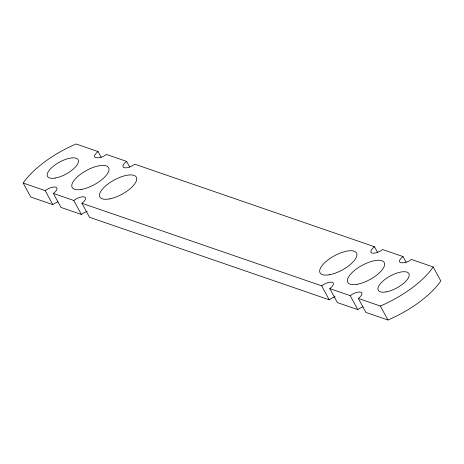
<?xml version="1.0" encoding="UTF-8"?>
<svg xmlns="http://www.w3.org/2000/svg" width="464" height="464" viewBox="0 0 464 464"><rect width="100%" height="100%" fill="white"/><g stroke="black" fill="none" stroke-linecap="round" stroke-linejoin="round"><path stroke-width="0.7" d="M101.181 157.296L98.072 151.571C87.928 159.697 101.929 159.036 106.227 154.379L126.614 161.402L129.717 167.121M406.145 262.293L403.036 256.575C392.851 264.689 406.905 264.033 411.191 259.382L433.208 266.962L440.8 280.946A62.797 24.54 -28.5 0 1 387.945 320.009L365.916 312.423L358.33 298.439A8.625 3.37 -28.5 0 0 360.853 292.169A8.625 3.37 -28.5 0 0 350.192 295.638L329.794 288.62A8.642 3.376 -28.5 0 0 332.328 282.332A8.642 3.376 -28.5 0 0 321.639 285.812L81.908 203.267A8.642 3.376 -28.5 0 0 84.442 196.98A8.642 3.376 -28.5 0 0 73.759 200.46L53.36 193.442A8.625 3.37 -28.5 0 0 55.889 187.166A8.625 3.37 -28.5 0 0 45.223 190.64L23.2 183.054A62.797 24.54 -28.5 0 1 76.055 143.991L98.072 151.571M377.603 252.468L374.5 246.749L134.769 164.21A8.642 3.376 -28.5 0 1 124.085 167.684A8.642 3.376 -28.5 0 1 126.614 161.402M403.036 256.575L382.655 249.557A8.642 3.376 -28.5 0 1 371.971 253.037A8.642 3.376 -28.5 0 1 374.5 246.749M358.33 298.439L380.352 306.025L387.945 320.009M58.006 201.817A8.625 3.37 -28.5 0 0 52.815 204.618L30.792 197.038L23.2 183.054M87.215 211.404A8.642 3.376 -28.5 0 0 81.345 214.443L60.952 207.42L53.36 193.442M335.101 296.751A8.642 3.376 -28.5 0 0 329.231 299.79L89.5 217.251L81.908 203.267M362.976 306.814A8.625 3.37 -28.5 0 0 357.779 309.621L337.386 302.598L329.794 288.62M350.192 295.638L357.779 309.621M321.639 285.812L329.231 299.79M73.759 200.46L81.345 214.443M45.223 190.64L52.815 204.618M433.208 266.962A62.797 24.54 -28.5 0 1 380.352 306.025M357.17 284.287A20.741 8.103 -28.5 0 0 384.633 263.993A20.741 8.103 -28.5 0 0 356.224 269.085A20.741 8.103 -28.5 0 0 357.17 284.287M109.284 198.94A20.741 8.103 -28.5 0 0 136.747 178.646A20.741 8.103 -28.5 0 0 108.338 183.738A20.741 8.103 -28.5 0 0 109.284 198.94M329.446 274.746A20.741 8.103 -28.5 0 0 356.909 254.446A20.741 8.103 -28.5 0 0 328.5 259.544A20.741 8.103 -28.5 0 0 329.446 274.746M386.152 291.897A17.435 6.809 -28.5 0 0 409.236 274.839A17.435 6.809 -28.5 0 0 385.358 279.119A17.435 6.809 -28.5 0 0 386.152 291.897M81.56 189.393A20.741 8.103 -28.5 0 0 109.023 169.099A20.741 8.103 -28.5 0 0 80.614 174.191A20.741 8.103 -28.5 0 0 81.56 189.393M55.396 178.014A17.435 6.809 -28.5 0 0 78.48 160.956A17.435 6.809 -28.5 0 0 54.601 165.236A17.435 6.809 -28.5 0 0 55.396 178.014"/></g></svg>
